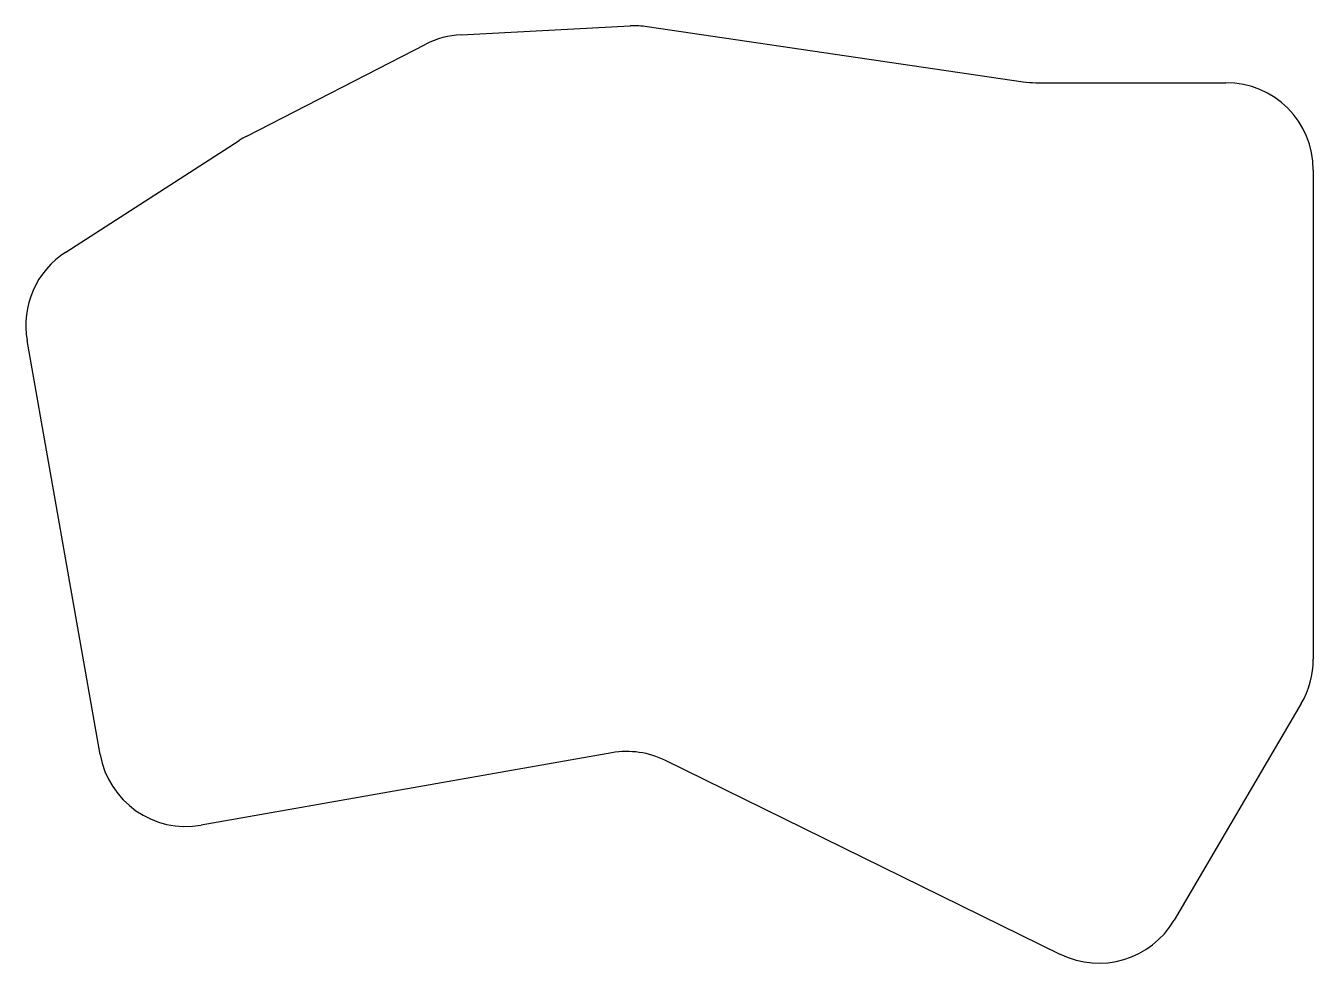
# Model space of a CAD drawing. Header units: millimetres. Extents: x 90 to 208, y -167 to -82.
import ezdxf

# ---------------------------------------------------------------- set-up
doc = ezdxf.new("R2010")
doc.units = ezdxf.units.MM

msp = doc.modelspace()

# ---------------------------------------------------------------- linework, layer by layer
for p, q in [((129.48, -82.39), (144.96, -81.58)), ((146.53, -81.65), (180.95, -86.69)), ((109.85, -91.67), (126.25, -83.26)), ((182.11, -86.78), (199.53, -86.78)), ((93.28, -102.3), (109.17, -92.07)), ((207.53, -94.78), (207.53, -139.6)), ((96.42, -148.31), (89.74, -110.41)), ((206.43, -143.65), (194.79, -163.49)), ((143.29, -148.17), (105.69, -154.8)), ((184.36, -166.63), (148.21, -148.87))]:
    msp.add_line(p, q)
for centre, start, end in [((129.9, -90.38), 93, 117.1581), ((145.38, -89.57), 81.6673, 93), ((182.11, -78.78), 261.6673, 270), ((199.53, -94.78), 0, 90), ((113.5, -98.79), 117.1581, 122.7857), ((97.61, -109.02), 122.7857, 190), ((199.53, -139.6), 329.6114, 0), ((104.3, -146.92), 190, 280), ((144.68, -156.05), 63.8383, 100), ((187.89, -159.44), 243.8383, 329.6114)]:
    msp.add_arc(centre, 8, start, end)

doc.saveas('drawing.dxf')
